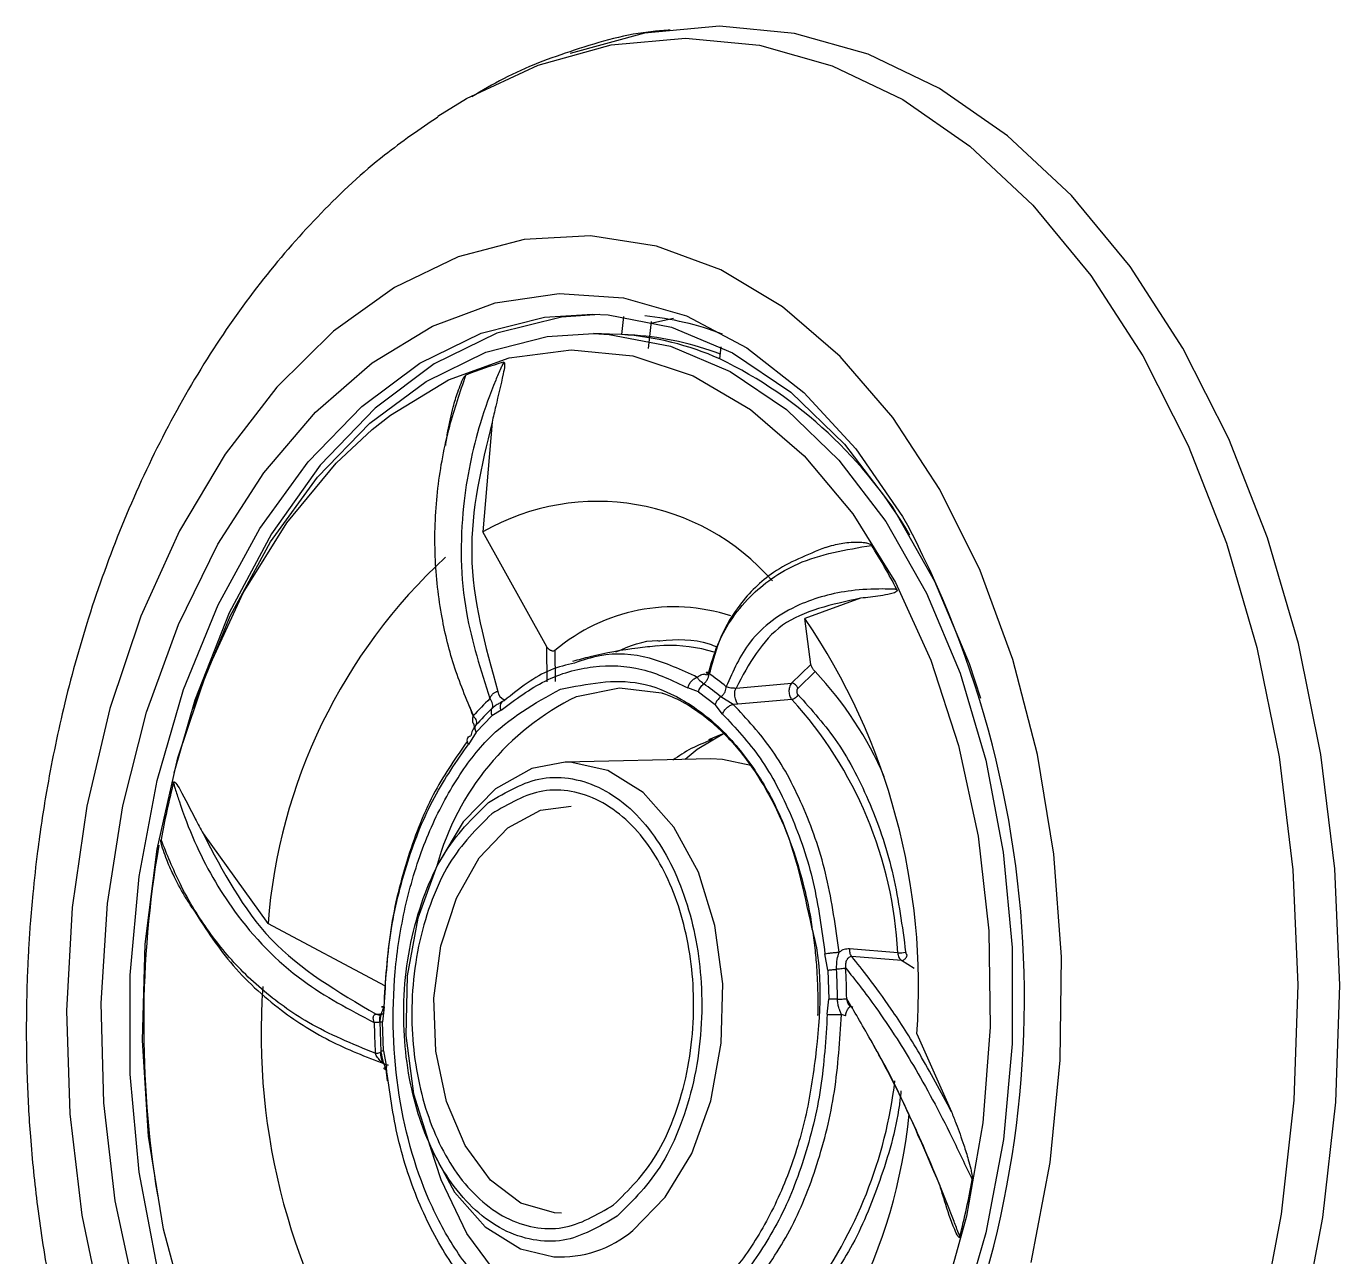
# Model space of a CAD drawing. Header units: inches. Extents: x 0 to 84, y -22 to 124.
# Drawn here: x 59.051 to 60.381, y 16.827 to 18.073 of the extents above; entities that cross this region are included whole.
import ezdxf

# ---------------------------------------------------------------- set-up
doc = ezdxf.new("R2010")
doc.units = ezdxf.units.IN
doc.header["$MEASUREMENT"] = 0
doc.layers.add('BDIM_CYAN', color=4, linetype='Continuous')

# ---------------------------------------------------------------- blocks, each defined once
blk = doc.blocks.new('2020 RELAY')
at = {"layer": 'BDIM_CYAN'}
for p, q in [((59.656, 17.2792), (59.6539, 17.261)), ((59.6841, 17.2741), (59.681, 17.2468)), ((59.7067, 17.2772), (59.6839, 17.2721)), ((59.6419, 17.2615), (59.626, 17.2619)), ((59.6539, 17.261), (59.6419, 17.2615)), ((59.6677, 17.2602), (59.6539, 17.261)), ((59.7536, 17.2363), (59.755, 17.2484)), ((59.5229, 17.1722), (59.5137, 17.0612)), ((59.5784, 16.9448), (59.5137, 17.0612)), ((59.8962, 16.9939), (59.8397, 16.9735)), ((59.8459, 16.9267), (59.8397, 16.9735)), ((59.5786, 16.9092), (59.5784, 16.9448)), ((59.5866, 16.941), (59.5869, 16.9095)), ((59.6968, 16.946), (59.6886, 16.9455)), ((59.8262, 16.908), (59.8459, 16.9267)), ((59.7701, 16.903), (59.8262, 16.908)), ((59.8502, 16.9196), (59.8328, 16.903)), ((59.7319, 16.8992), (59.7212, 16.9032)), ((59.7319, 16.8992), (59.7488, 16.8864)), ((59.5, 16.8842), (59.5041, 16.8745)), ((59.5325, 16.8883), (59.5314, 16.8882)), ((59.7564, 16.8767), (59.7488, 16.8864)), ((59.7672, 16.8864), (59.7546, 16.8941)), ((59.772, 16.8866), (59.7672, 16.8864)), ((59.8266, 16.8914), (59.772, 16.8866)), ((59.5068, 16.8584), (59.5227, 16.875)), ((59.532, 16.8806), (59.5227, 16.875)), ((59.5068, 16.8584), (59.499, 16.8459)), ((59.7446, 16.8312), (59.597, 16.8278)), ((59.2303, 16.7556), (59.296, 16.6645)), ((59.4151, 16.601), (59.296, 16.6645)), ((59.8631, 16.6172), (59.8601, 16.6337)), ((59.9339, 16.6348), (59.8848, 16.6388)), ((59.9375, 16.6271), (59.8873, 16.6311)), ((59.8631, 16.6172), (59.8641, 16.5878)), ((59.9503, 16.6191), (59.9375, 16.6271)), ((59.4137, 16.5802), (59.412, 16.565)), ((59.8624, 16.5726), (59.8641, 16.5878)), ((59.4056, 16.5727), (59.413, 16.5733)), ((59.4093, 16.565), (59.4103, 16.5346)), ((59.413, 16.5356), (59.412, 16.565)), ((59.881, 16.5709), (59.8767, 16.5723)), ((59.9532, 16.5528), (59.9882, 16.4739)), ((59.413, 16.5356), (59.4159, 16.5191)), ((59.4155, 16.517), (59.4168, 16.5052)), ((59.1839, 16.3899), (59.1842, 16.3899))]:
    blk.add_line(p, q, dxfattribs=at)
at = {"layer": 'BDIM_CYAN', "flags": 128}
for points in [[(60.3428, 16.2526), (60.3645, 16.3667), (60.3775, 16.4837), (60.3814, 16.6021), (60.3764, 16.72), (60.3624, 16.8358), (60.3396, 16.948), (60.3084, 17.055), (60.2693, 17.1552), (60.2226, 17.2472), (60.1692, 17.3298), (60.1098, 17.4018), (60.0451, 17.4622), (59.9761, 17.51), (59.9038, 17.5448), (59.8292, 17.5659), (59.7534, 17.5731), (59.6773, 17.5663), (59.6021, 17.5456), (59.6021, 17.5456)], [(59.5695, 17.5339), (59.6437, 17.5544), (59.7188, 17.5611), (59.7937, 17.554), (59.8674, 17.5332), (59.9388, 17.4989), (60.0068, 17.4516), (60.0707, 17.392), (60.1294, 17.3209), (60.1821, 17.2394), (60.2281, 17.1485), (60.2668, 17.0496), (60.2976, 16.944), (60.3201, 16.8333), (60.3339, 16.7189), (60.3389, 16.6025), (60.335, 16.4857), (60.3222, 16.3701), (60.3008, 16.2575)], [(59.4681, 17.4822), (59.4972, 17.5), (59.5695, 17.5339)], [(59.4887, 17.3397), (59.424, 17.3085), (59.3624, 17.2643), (59.3049, 17.2078), (59.2527, 17.14), (59.2065, 17.0623), (59.1673, 16.9758), (59.1358, 16.8823), (59.1125, 16.7833), (59.0978, 16.6807), (59.092, 16.5762), (59.0952, 16.4717), (59.1074, 16.3691), (59.1282, 16.2702)], [(60.0691, 16.3213), (60.0881, 16.4224), (60.0984, 16.5262), (60.0997, 16.6309), (60.092, 16.7347), (60.0755, 16.8356), (60.0504, 16.932), (60.0172, 17.022), (59.9765, 17.1041), (59.929, 17.1768), (59.8755, 17.2388), (59.8171, 17.289), (59.7547, 17.3264), (59.6895, 17.3506), (59.6227, 17.3609), (59.5553, 17.3572), (59.4887, 17.3397)], [(59.1617, 16.2882), (59.1413, 16.3837), (59.1297, 16.4828), (59.1271, 16.5839), (59.1335, 16.6848), (59.1489, 16.7836), (59.173, 16.8784), (59.2053, 16.9673), (59.2451, 17.0487), (59.2917, 17.1208), (59.3441, 17.1824), (59.4014, 17.2323), (59.4625, 17.2693), (59.5261, 17.293), (59.591, 17.3026), (59.6559, 17.2982), (59.7197, 17.2798), (59.781, 17.2476), (59.8386, 17.2024), (59.8915, 17.1451), (59.9385, 17.0767), (59.945, 17.0655)], [(59.6319, 17.2814), (59.5934, 17.2787), (59.5279, 17.2624), (59.4644, 17.2314), (59.4044, 17.1865), (59.349, 17.1286), (59.2994, 17.059), (59.2567, 16.9791), (59.2218, 16.8907), (59.2005, 16.8168)], [(59.5119, 17.2622), (59.5759, 17.2787), (59.6246, 17.2816)], [(59.6246, 17.2816), (59.6406, 17.2808), (59.7046, 17.2686), (59.7666, 17.2423), (59.8255, 17.2025), (59.8799, 17.15), (59.9288, 17.0858), (59.9711, 17.0112), (60.0061, 16.9278), (60.0177, 16.8928)], [(59.5924, 15.8725), (59.5763, 15.8733), (59.5123, 15.8855), (59.4503, 15.9118), (59.3915, 15.9516), (59.3371, 16.0042), (59.2882, 16.0684), (59.2458, 16.1429), (59.2108, 16.2263), (59.1839, 16.3169), (59.1657, 16.4127), (59.1565, 16.5119), (59.1564, 16.6124), (59.1656, 16.7122), (59.1838, 16.8092), (59.2106, 16.9015), (59.2456, 16.9873), (59.2879, 17.0646), (59.3367, 17.132), (59.3911, 17.1882), (59.4499, 17.2319), (59.5119, 17.2622)], [(59.2202, 16.8825), (59.2236, 16.8924), (59.2576, 16.9758), (59.2987, 17.0509), (59.3462, 17.1165), (59.3991, 17.1711), (59.4562, 17.2135), (59.5165, 17.2431), (59.5787, 17.259), (59.6258, 17.2619)], [(59.6258, 17.2619), (59.6416, 17.2611), (59.7038, 17.2493), (59.7641, 17.2237), (59.8213, 17.185), (59.8742, 17.1339), (59.9217, 17.0715), (59.9629, 16.9991), (59.9969, 16.918), (60.023, 16.83), (60.0407, 16.7368)], [(59.4016, 17.1648), (59.4201, 17.1793), (59.4789, 17.2151), (59.5403, 17.2373), (59.6029, 17.2454), (59.6654, 17.2393), (59.7265, 17.219), (59.7848, 17.1851), (59.8392, 17.1382), (59.8884, 17.0794), (59.9315, 17.0099), (59.9674, 16.9312), (59.9955, 16.8449), (60.0151, 16.7529), (60.0259, 16.6572), (60.0275, 16.5597), (60.02, 16.4627), (60.0035, 16.3681), (59.9783, 16.2779)], [(59.251, 16.1728), (59.2462, 16.183), (59.2141, 16.2658), (59.1902, 16.3551), (59.175, 16.4492), (59.1688, 16.5461), (59.1717, 16.6436), (59.1838, 16.7397), (59.2047, 16.8323), (59.2339, 16.9195), (59.271, 16.9994), (59.315, 17.0703), (59.365, 17.1307), (59.4016, 17.1648)], [(59.6083, 16.8943), (59.652, 16.9032), (59.6947, 16.8981)], [(59.7589, 16.8578), (59.7308, 16.8407), (59.7184, 16.8306)], [(59.7426, 16.8509), (59.7548, 16.8561), (59.7594, 16.8577)], [(59.597, 16.8278), (59.5632, 16.8215), (59.5264, 16.801), (59.4937, 16.7674), (59.4669, 16.7229), (59.4476, 16.6699), (59.4369, 16.6115), (59.4355, 16.5511), (59.4434, 16.4922), (59.4602, 16.4383), (59.4849, 16.3925), (59.516, 16.3574), (59.5518, 16.3351), (59.5855, 16.3271)], [(59.6656, 16.3538), (59.6984, 16.3873), (59.7252, 16.4318), (59.7445, 16.4849), (59.7551, 16.5433), (59.7566, 16.6036), (59.7487, 16.6625), (59.7319, 16.7164), (59.7072, 16.7622), (59.6761, 16.7973), (59.6403, 16.8196), (59.6019, 16.8278), (59.597, 16.8278)], [(59.7849, 16.8244), (59.7563, 16.8308), (59.7446, 16.8312)], [(59.539, 16.7614), (59.5719, 16.7792), (59.6029, 16.7835)], [(59.5934, 16.3712), (59.5861, 16.3715), (59.5522, 16.3815), (59.5213, 16.4048), (59.4956, 16.4399), (59.4767, 16.4844), (59.4659, 16.5352), (59.464, 16.5889), (59.4712, 16.6418), (59.4868, 16.6903), (59.51, 16.7311), (59.539, 16.7614)], [(60.0407, 16.7368), (60.0497, 16.6404), (60.0497, 16.5427), (60.0408, 16.4457), (60.0231, 16.3514), (59.9971, 16.2616), (59.9631, 16.1783), (59.922, 16.1031), (59.8745, 16.0376), (59.8216, 15.983), (59.7645, 15.9405), (59.7042, 15.911), (59.642, 15.895), (59.5949, 15.8922)], [(59.6805, 16.2526), (59.6542, 16.2489), (59.6104, 16.2543), (59.5685, 16.2738), (59.5303, 16.3064), (59.4974, 16.3508), (59.4714, 16.4051), (59.4608, 16.4369)]]:
    blk.add_lwpolyline(points, dxfattribs=at)
at = {"layer": 'BDIM_CYAN'}
for centre, radius, start, end in [((59.649, 16.9775), 0.3036, 69.2677, 84.5943), ((59.6336, 16.965), 0.2967, 66.1419, 86.0656), ((59.6477, 16.9664), 0.2945, 68.8133, 86.1073), ((59.6139, 16.937), 0.3063, 104.9983, 112.5335), ((59.5573, 16.8316), 0.4498, 30.1729, 64.1338), ((59.6299, 16.8573), 0.2347, 41.042, 119.6624), ((59.0339, 16.589), 1.0282, 331.8172, 27.6086), ((59.3665, 16.7079), 0.6386, 27.5171, 32.1335), ((59.8573, 16.6216), 0.5629, 132.6841, 175.6258), ((59.7069, 16.7996), 0.1856, 71.8351, 130.3696), ((59.2931, 16.6003), 0.6618, 355.8831, 34.3238), ((59.7024, 16.7903), 0.1558, 73.0779, 92.0789), ((59.6212, 16.7397), 0.2154, 49.8665, 55.8511), ((59.8252, 16.8999), 0.00815, 22.1316, 83.0462), ((59.5832, 16.6678), 0.367, 23.3347, 43.3253), ((59.7269, 16.6527), 0.2691, 116.1542, 164.6742), ((59.5402, 16.9015), 0.0116, 189.6538, 243.7252), ((59.6202, 16.7346), 0.2086, 49.8665, 55.8511), ((59.71, 16.6943), 0.2739, 133.6984, 138.7966), ((59.7061, 16.6906), 0.2653, 133.6985, 138.7966), ((59.5237, 16.614), 0.4107, 2.9144, 42.4903), ((60.1313, 16.5745), 0.9597, 165.9635, 169.4815), ((60.2535, 16.5625), 1.0834, 170.3552, 189.1693), ((59.9339, 16.6712), 0.0364, 269.9365, 282.438), ((59.3162, 16.5839), 0.5566, 0.4214, 3.5317), ((59.3073, 16.5841), 0.5748, 0.4216, 3.5316), ((59.9508, 16.5532), 0.6618, 175.8831, 214.3238), ((59.9783, 16.5685), 0.5747, 180.4215, 183.5317), ((59.4767, 16.5595), 0.4575, 323.5622, 353.1909), ((59.3911, 16.5285), 0.5573, 312.5867, 354.1143), ((59.0657, 16.5801), 0.9597, 345.9635, 349.4818), ((59.5921, 16.4412), 0.1143, 266.6793, 310.0711)]:
    blk.add_arc(centre, radius, start, end, dxfattribs=at)
for points, knots in [([(59.7033, 17.5692), (59.6976, 17.5688), (59.6647, 17.5668), (59.6078, 17.5504), (59.5462, 17.5279), (59.513, 17.508), (59.5024, 17.5016)], [0, 0, 0, 0, 0.0811107, 0.4701054, 0.8301533, 1, 1, 1, 1]), ([(59.4681, 17.4812), (59.4499, 17.4688), (59.4086, 17.4408), (59.3495, 17.3856), (59.2901, 17.3182), (59.2362, 17.242), (59.1881, 17.1581), (59.147, 17.0684), (59.1137, 16.9762), (59.0887, 16.8859), (59.0725, 16.8066), (59.0631, 16.7437), (59.0581, 16.6989), (59.0553, 16.667), (59.0538, 16.6444), (59.053, 16.6284), (59.0524, 16.6171), (59.0521, 16.6091), (59.0519, 16.6035), (59.0518, 16.5973), (59.0517, 16.5929), (59.0516, 16.5898)], [0, 0, 0, 0, 0.074244, 0.167929, 0.259973, 0.35451, 0.450839, 0.546212, 0.64031, 0.729298, 0.808383, 0.864437, 0.904119, 0.932193, 0.95205, 0.966094, 0.976024, 0.983046, 0.988012, 0.991523, 1, 1, 1, 1]), ([(59.5346, 17.2329), (59.5343, 17.2321), (59.5334, 17.2301), (59.5306, 17.2241), (59.5223, 17.2048), (59.506, 17.1595), (59.49, 17.0814), (59.4911, 16.9847), (59.5115, 16.9211), (59.5208, 16.8923)], [0, 0, 0, 0, 0.007324, 0.019564, 0.058649, 0.192116, 0.441769, 0.746986, 1, 1, 1, 1]), ([(59.5346, 17.2329), (59.5347, 17.2329), (59.5349, 17.2329), (59.5351, 17.2328), (59.5353, 17.2326), (59.5355, 17.2322), (59.5357, 17.2312), (59.5355, 17.2273), (59.5325, 17.2126), (59.5278, 17.1937), (59.5242, 17.1776), (59.5229, 17.1722)], [0, 0, 0, 0, 0.005486, 0.011027, 0.016042, 0.021524, 0.030897, 0.060168, 0.194769, 0.728714, 1, 1, 1, 1]), ([(59.5039, 16.8747), (59.4969, 16.8919), (59.4831, 16.9253), (59.4699, 16.9811), (59.4636, 17.0414), (59.4667, 17.1056), (59.4779, 17.1658), (59.4906, 17.2028), (59.4965, 17.2199)], [0, 0, 0, 0, 0.154219, 0.301464, 0.47799, 0.661716, 0.843633, 1, 1, 1, 1]), ([(59.476, 17.1485), (59.4767, 17.1534), (59.4786, 17.1667), (59.4827, 17.1848), (59.4874, 17.2009), (59.4916, 17.2113), (59.494, 17.218), (59.4963, 17.2197), (59.4965, 17.2199)], [0, 0, 0, 0, 0.191782, 0.518998, 0.728969, 0.85611, 0.98384, 1, 1, 1, 1]), ([(59.5229, 17.1722), (59.5122, 17.1277), (59.4906, 17.038), (59.5159, 16.946), (59.5287, 16.8995)], [0, 0, 0, 0, 0.494868, 1, 1, 1, 1]), ([(59.7421, 16.9179), (59.7449, 16.9277), (59.7502, 16.9464), (59.7645, 16.9725), (59.7828, 16.9953), (59.806, 17.0146), (59.8443, 17.0369), (59.8813, 17.0431), (59.9073, 17.0475)], [0, 0, 0, 0, 0.135552, 0.260798, 0.405842, 0.535564, 0.673856, 1, 1, 1, 1]), ([(59.8605, 17.0453), (59.8421, 17.0379), (59.8083, 17.0245), (59.7745, 16.9907), (59.7532, 16.9556), (59.7466, 16.931), (59.7434, 16.9189)], [0, 0, 0, 0, 0.317509, 0.583481, 0.794833, 1, 1, 1, 1]), ([(59.8605, 17.0453), (59.8633, 17.0462), (59.8709, 17.0486), (59.8822, 17.0506), (59.8929, 17.051), (59.8996, 17.0505), (59.9035, 17.0497), (59.9057, 17.0488), (59.9068, 17.0482), (59.9072, 17.0477), (59.9073, 17.0475)], [0, 0, 0, 0, 0.191797, 0.519572, 0.729704, 0.856737, 0.930022, 0.970712, 0.992634, 1, 1, 1, 1]), ([(59.9329, 17.0029), (59.9323, 17.0029), (59.9307, 17.003), (59.9259, 17.0032), (59.9108, 17.0035), (59.8775, 17.0017), (59.8286, 16.9886), (59.7825, 16.9553), (59.7671, 16.9202), (59.7601, 16.9044)], [0, 0, 0, 0, 0.007325, 0.019566, 0.058651, 0.192116, 0.441769, 0.746986, 1, 1, 1, 1]), ([(59.9329, 17.0029), (59.9329, 17.0028), (59.933, 17.0026), (59.9331, 17.0022), (59.9331, 17.0019), (59.933, 17.0015), (59.9325, 17.0008), (59.9304, 16.9993), (59.9213, 16.9969), (59.9093, 16.9955), (59.8995, 16.9943), (59.8962, 16.9939)], [0, 0, 0, 0, 0.005501, 0.011055, 0.016084, 0.02158, 0.030977, 0.060324, 0.195274, 0.730604, 1, 1, 1, 1]), ([(59.8962, 16.9939), (59.8672, 16.9877), (59.8086, 16.975), (59.783, 16.9272), (59.7701, 16.903)], [0, 0, 0, 0, 0.495173, 1, 1, 1, 1]), ([(59.6484, 16.9395), (59.6624, 16.9456), (59.6771, 16.952), (59.6921, 16.9509), (59.6929, 16.9509)], [0, 0, 0, 0, 0.942773, 1, 1, 1, 1]), ([(59.6929, 16.9509), (59.7098, 16.9522), (59.7295, 16.9537), (59.7481, 16.9456), (59.7508, 16.9445)], [0, 0, 0, 0, 0.857991, 1, 1, 1, 1]), ([(59.5866, 16.941), (59.5863, 16.9408), (59.5858, 16.9405), (59.5846, 16.9403), (59.5833, 16.9406), (59.5819, 16.9412), (59.58, 16.9426), (59.579, 16.9439), (59.5784, 16.9448)], [0, 0, 0, 0, 0.127615, 0.255978, 0.374291, 0.494236, 0.689367, 1, 1, 1, 1]), ([(59.6903, 16.9456), (59.6837, 16.945), (59.6612, 16.9427), (59.6321, 16.9376), (59.6104, 16.9315), (59.6045, 16.9298)], [0, 0, 0, 0, 0.232225, 0.793032, 1, 1, 1, 1]), ([(59.7308, 16.9138), (59.7148, 16.9213), (59.6828, 16.9362), (59.6399, 16.9396), (59.615, 16.9312), (59.6066, 16.9283)], [0, 0, 0, 0, 0.39832, 0.79664, 1, 1, 1, 1]), ([(59.532, 16.8806), (59.5467, 16.8915), (59.5764, 16.9136), (59.6253, 16.9269), (59.6748, 16.9254), (59.7058, 16.9106), (59.7212, 16.9032)], [0, 0, 0, 0, 0.2470115, 0.5, 0.7529885, 1, 1, 1, 1]), ([(59.6066, 16.9283), (59.5984, 16.9264), (59.5734, 16.9205), (59.5507, 16.9025), (59.5355, 16.8904)], [0, 0, 0, 0, 0.328613, 1, 1, 1, 1]), ([(59.8502, 16.9196), (59.8499, 16.9199), (59.8494, 16.9204), (59.8486, 16.9215), (59.8478, 16.9226), (59.8471, 16.9238), (59.8463, 16.9254), (59.8461, 16.9262), (59.8459, 16.9267)], [0, 0, 0, 0, 0.127623, 0.255995, 0.374285, 0.494117, 0.688937, 1, 1, 1, 1]), ([(59.5922, 16.9018), (59.6192, 16.9072), (59.6609, 16.9157), (59.7155, 16.8933), (59.7551, 16.8638), (59.7896, 16.8217), (59.8256, 16.7575), (59.8384, 16.6983), (59.8465, 16.6607)], [0, 0, 0, 0, 0.242609, 0.37321, 0.506583, 0.639955, 0.770556, 1, 1, 1, 1]), ([(59.7386, 16.9171), (59.737, 16.9168), (59.7336, 16.9161), (59.7318, 16.9146), (59.7308, 16.9138)], [0, 0, 0, 0, 0.459354, 1, 1, 1, 1]), ([(59.7372, 16.9072), (59.7356, 16.9085), (59.7327, 16.9108), (59.7314, 16.9129), (59.7308, 16.9138)], [0, 0, 0, 0, 0.571403, 1, 1, 1, 1]), ([(59.7386, 16.9171), (59.739, 16.9169), (59.74, 16.9164), (59.7413, 16.9165), (59.7425, 16.9173), (59.7431, 16.9183), (59.7434, 16.9189)], [0, 0, 0, 0, 0.245337, 0.5, 0.754663, 1, 1, 1, 1]), ([(59.7434, 16.9189), (59.7429, 16.9189), (59.7419, 16.9189), (59.7404, 16.9188), (59.7396, 16.9187), (59.74, 16.9183), (59.7414, 16.9181), (59.7421, 16.9179)], [0, 0, 0, 0, 0.111469, 0.230184, 0.482261, 0.743373, 1, 1, 1, 1]), ([(59.8262, 16.908), (59.8257, 16.9073), (59.8248, 16.9061), (59.824, 16.9037), (59.8237, 16.9015), (59.8236, 16.8993), (59.8238, 16.897), (59.8245, 16.8948), (59.8254, 16.8928), (59.8262, 16.8919), (59.8266, 16.8914)], [0, 0, 0, 0, 0.156145, 0.293104, 0.410773, 0.509038, 0.632745, 0.755839, 0.878269, 1, 1, 1, 1]), ([(59.6838, 16.251), (59.6568, 16.2456), (59.6152, 16.2371), (59.5605, 16.2595), (59.5209, 16.289), (59.4863, 16.331), (59.4502, 16.3974), (59.4227, 16.4965), (59.4209, 16.6051), (59.4357, 16.6903), (59.4556, 16.7526), (59.4834, 16.8071), (59.5266, 16.8658), (59.5663, 16.8876), (59.5922, 16.9018)], [0, 0, 0, 0, 0.119728, 0.18418, 0.25, 0.31582, 0.380272, 0.5, 0.619728, 0.68418, 0.75, 0.81582, 0.880272, 1, 1, 1, 1]), ([(59.5208, 16.8923), (59.5212, 16.8932), (59.5219, 16.8949), (59.5236, 16.897), (59.5251, 16.8982), (59.5263, 16.899), (59.5276, 16.8994), (59.5283, 16.8995), (59.5287, 16.8995)], [0, 0, 0, 0, 0.27767, 0.532627, 0.651875, 0.767289, 0.882123, 1, 1, 1, 1]), ([(59.6949, 16.8981), (59.695, 16.898), (59.6958, 16.8978), (59.7088, 16.8932), (59.7317, 16.8802), (59.76, 16.8567), (59.7892, 16.8208), (59.813, 16.7784), (59.8297, 16.7356), (59.8398, 16.6986), (59.845, 16.6746), (59.8467, 16.6622), (59.8469, 16.6606)], [0, 0, 0, 0, 0.0237627, 0.1026676, 0.2083463, 0.3533722, 0.5034639, 0.6696393, 0.800117, 0.8999172, 0.9875106, 1, 1, 1, 1]), ([(59.7546, 16.8941), (59.7555, 16.8948), (59.7572, 16.8963), (59.759, 16.8991), (59.76, 16.9019), (59.76, 16.9036), (59.7601, 16.9044)], [0, 0, 0, 0, 0.266689, 0.531115, 0.778754, 1, 1, 1, 1]), ([(59.7601, 16.9044), (59.7607, 16.9042), (59.7619, 16.9038), (59.7642, 16.9034), (59.7661, 16.9032), (59.7675, 16.9031), (59.7689, 16.903), (59.7697, 16.903), (59.7701, 16.903)], [0, 0, 0, 0, 0.277554, 0.532524, 0.651828, 0.767234, 0.882133, 1, 1, 1, 1]), ([(59.772, 16.8866), (59.7716, 16.8871), (59.7709, 16.888), (59.77, 16.8899), (59.7693, 16.8922), (59.7688, 16.8948), (59.7687, 16.8974), (59.7689, 16.8997), (59.7694, 16.9016), (59.7699, 16.9026), (59.7701, 16.903)], [0, 0, 0, 0, 0.11221, 0.235183, 0.36644, 0.502102, 0.63743, 0.767756, 0.889371, 1, 1, 1, 1]), ([(59.8328, 16.903), (59.8326, 16.9028), (59.8323, 16.9024), (59.8319, 16.9015), (59.8316, 16.9006), (59.8316, 16.8995), (59.8316, 16.8985), (59.8319, 16.8976), (59.8323, 16.8968), (59.8326, 16.8965), (59.8327, 16.8963)], [0, 0, 0, 0, 0.121775, 0.245594, 0.376257, 0.509474, 0.637578, 0.768745, 0.883898, 1, 1, 1, 1]), ([(59.8327, 16.8963), (59.8466, 16.881), (59.8747, 16.8499), (59.9072, 16.7865), (59.9313, 16.7145), (59.9383, 16.6618), (59.9418, 16.6357)], [0, 0, 0, 0, 0.247096, 0.5, 0.752904, 1, 1, 1, 1]), ([(59.5355, 16.8904), (59.5336, 16.8894), (59.5305, 16.8877), (59.5259, 16.8851), (59.5239, 16.8833), (59.5229, 16.8824)], [0, 0, 0, 0, 0.40286, 0.687897, 1, 1, 1, 1]), ([(59.8744, 16.6354), (59.8709, 16.661), (59.864, 16.7121), (59.8403, 16.7814), (59.8085, 16.8422), (59.781, 16.8717), (59.7672, 16.8864)], [0, 0, 0, 0, 0.25, 0.5, 0.75, 1, 1, 1, 1]), ([(59.5041, 16.8672), (59.504, 16.8673), (59.5034, 16.8682), (59.5031, 16.8708), (59.5037, 16.8734), (59.5039, 16.8747)], [0, 0, 0, 0, 0.027901, 0.517854, 1, 1, 1, 1]), ([(59.7564, 16.8767), (59.7695, 16.8626), (59.7962, 16.8341), (59.8271, 16.775), (59.8502, 16.7077), (59.8568, 16.6582), (59.8601, 16.6337)], [0, 0, 0, 0, 0.247011, 0.5, 0.752989, 1, 1, 1, 1]), ([(59.5066, 16.8654), (59.5053, 16.8635), (59.5027, 16.8598), (59.5018, 16.8564), (59.5014, 16.8546)], [0, 0, 0, 0, 0.490746, 1, 1, 1, 1]), ([(59.5041, 16.867), (59.5045, 16.8659), (59.505, 16.8642), (59.5046, 16.8625), (59.5044, 16.8624), (59.5043, 16.8624)], [0, 0, 0, 0, 0.478086, 0.736659, 1, 1, 1, 1]), ([(59.498, 16.8493), (59.4866, 16.8331), (59.4627, 16.7989), (59.4366, 16.733), (59.418, 16.6587), (59.4148, 16.6064), (59.4132, 16.5802)], [0, 0, 0, 0, 0.2318259, 0.487884, 0.7439421, 1, 1, 1, 1]), ([(59.4137, 16.5802), (59.4152, 16.6053), (59.4182, 16.6559), (59.4362, 16.7282), (59.4626, 16.7941), (59.487, 16.8288), (59.499, 16.8459)], [0, 0, 0, 0, 0.247011, 0.5, 0.752989, 1, 1, 1, 1]), ([(59.7462, 16.8509), (59.7389, 16.848), (59.7247, 16.8426), (59.7122, 16.8341), (59.7061, 16.83)], [0, 0, 0, 0, 0.514756, 1, 1, 1, 1]), ([(59.2002, 16.8073), (59.2002, 16.8074), (59.2003, 16.8076), (59.2005, 16.8079), (59.2007, 16.808), (59.201, 16.808), (59.2017, 16.8077), (59.2039, 16.8053), (59.211, 16.793), (59.2197, 16.7755), (59.2276, 16.7606), (59.2303, 16.7556)], [0, 0, 0, 0, 0.005501, 0.011055, 0.016084, 0.02158, 0.030977, 0.060324, 0.195274, 0.730604, 1, 1, 1, 1]), ([(59.2002, 16.8073), (59.2004, 16.8065), (59.201, 16.8044), (59.2028, 16.7982), (59.209, 16.7786), (59.2256, 16.7352), (59.2628, 16.6701), (59.3237, 16.6064), (59.3786, 16.5774), (59.4035, 16.5643)], [0, 0, 0, 0, 0.007325, 0.019566, 0.05865, 0.192116, 0.441769, 0.746986, 1, 1, 1, 1]), ([(59.5192, 16.7872), (59.5372, 16.7977), (59.5649, 16.8139), (59.6047, 16.8124), (59.6349, 16.8023), (59.663, 16.7824), (59.6947, 16.7464), (59.7238, 16.686), (59.7363, 16.6126), (59.7351, 16.551), (59.7278, 16.5037), (59.7145, 16.4597), (59.6909, 16.409), (59.6659, 16.3842), (59.6496, 16.3681)], [0, 0, 0, 0, 0.119728, 0.18418, 0.25, 0.31582, 0.380272, 0.5, 0.619728, 0.68418, 0.75, 0.81582, 0.880272, 1, 1, 1, 1]), ([(59.6461, 16.3795), (59.6614, 16.3947), (59.6851, 16.4182), (59.7074, 16.4662), (59.72, 16.5077), (59.7268, 16.5525), (59.728, 16.6107), (59.7162, 16.6801), (59.6887, 16.7372), (59.6587, 16.7712), (59.6321, 16.79), (59.6036, 16.7996), (59.5659, 16.801), (59.5397, 16.7857), (59.5227, 16.7757)], [0, 0, 0, 0, 0.119728, 0.18418, 0.25, 0.31582, 0.380272, 0.5, 0.619728, 0.68418, 0.75, 0.81582, 0.880272, 1, 1, 1, 1]), ([(59.6496, 16.3681), (59.6316, 16.3576), (59.6039, 16.3414), (59.5641, 16.3429), (59.5339, 16.353), (59.5058, 16.3728), (59.4741, 16.4088), (59.445, 16.4693), (59.4325, 16.5427), (59.4337, 16.6042), (59.441, 16.6515), (59.4543, 16.6955), (59.4779, 16.7463), (59.5029, 16.7711), (59.5192, 16.7872)], [0, 0, 0, 0, 0.119728, 0.18418, 0.25, 0.31582, 0.380272, 0.5, 0.619728, 0.68418, 0.75, 0.81582, 0.880272, 1, 1, 1, 1]), ([(59.5227, 16.7757), (59.5074, 16.7605), (59.4837, 16.7371), (59.4614, 16.6891), (59.4488, 16.6475), (59.442, 16.6028), (59.4408, 16.5446), (59.4526, 16.4752), (59.4801, 16.418), (59.5101, 16.384), (59.5367, 16.3653), (59.5652, 16.3557), (59.6029, 16.3543), (59.6291, 16.3696), (59.6461, 16.3795)], [0, 0, 0, 0, 0.119728, 0.18418, 0.25, 0.31582, 0.380272, 0.5, 0.619728, 0.68418, 0.75, 0.81582, 0.880272, 1, 1, 1, 1]), ([(59.2193, 16.6805), (59.2167, 16.6845), (59.2096, 16.6953), (59.201, 16.7116), (59.194, 16.7271), (59.1901, 16.7384), (59.1875, 16.7453), (59.1876, 16.7493), (59.1877, 16.7497)], [0, 0, 0, 0, 0.191797, 0.519052, 0.729035, 0.856173, 0.983899, 1, 1, 1, 1]), ([(59.4046, 16.5331), (59.3814, 16.5426), (59.3487, 16.556), (59.312, 16.5801), (59.2891, 16.5979), (59.262, 16.6233), (59.2333, 16.6583), (59.2065, 16.7028), (59.1937, 16.7346), (59.1877, 16.7497)], [0, 0, 0, 0, 0.229238, 0.322198, 0.414546, 0.50635, 0.67863, 0.847274, 1, 1, 1, 1]), ([(59.2303, 16.7556), (59.2503, 16.7173), (59.2908, 16.6401), (59.3671, 16.5953), (59.4056, 16.5727)], [0, 0, 0, 0, 0.495173, 1, 1, 1, 1]), ([(59.2193, 16.6805), (59.2314, 16.6615), (59.2565, 16.6224), (59.3055, 16.5774), (59.3598, 16.5431), (59.3986, 16.5283), (59.4177, 16.521)], [0, 0, 0, 0, 0.262316, 0.539411, 0.773759, 1, 1, 1, 1]), ([(59.8465, 16.6607), (59.8471, 16.6586), (59.8585, 16.6186), (59.854, 16.547), (59.8406, 16.4626), (59.8203, 16.4002), (59.7927, 16.3458), (59.7494, 16.287), (59.7097, 16.2652), (59.6838, 16.251)], [0, 0, 0, 0, 0.012827, 0.249213, 0.376463, 0.506414, 0.636364, 0.763615, 1, 1, 1, 1]), ([(59.8469, 16.6606), (59.8479, 16.6537), (59.8499, 16.6404), (59.8515, 16.6222), (59.8523, 16.6077), (59.8527, 16.5972), (59.8529, 16.5856), (59.8528, 16.5773), (59.8527, 16.5715)], [0, 0, 0, 0, 0.239015, 0.456037, 0.613281, 0.725816, 0.805867, 1, 1, 1, 1]), ([(59.8717, 16.6182), (59.8719, 16.6216), (59.8721, 16.6276), (59.8737, 16.6331), (59.8744, 16.6354)], [0, 0, 0, 0, 0.571399, 1, 1, 1, 1]), ([(59.8848, 16.6388), (59.883, 16.6387), (59.8793, 16.6387), (59.8761, 16.6366), (59.8744, 16.6354)], [0, 0, 0, 0, 0.459375, 1, 1, 1, 1]), ([(59.8873, 16.6311), (59.8867, 16.6311), (59.8856, 16.631), (59.8837, 16.6299), (59.8819, 16.6276), (59.8807, 16.6239), (59.8809, 16.621), (59.881, 16.6195)], [0, 0, 0, 0, 0.111467, 0.230181, 0.482258, 0.743371, 1, 1, 1, 1]), ([(59.8848, 16.6388), (59.8848, 16.6379), (59.8849, 16.6362), (59.8854, 16.6339), (59.8862, 16.6321), (59.8869, 16.6315), (59.8873, 16.6311)], [0, 0, 0, 0, 0.245337, 0.5, 0.754663, 1, 1, 1, 1]), ([(59.9882, 16.4739), (59.9774, 16.4941), (59.9564, 16.5335), (59.9279, 16.5777), (59.9041, 16.6103), (59.8928, 16.6243), (59.8873, 16.6311)], [0, 0, 0, 0, 0.280747, 0.545552, 0.776817, 1, 1, 1, 1]), ([(59.9339, 16.6348), (59.934, 16.634), (59.9342, 16.6323), (59.935, 16.63), (59.9361, 16.6282), (59.9371, 16.6275), (59.9375, 16.6271)], [0, 0, 0, 0, 0.245118, 0.499544, 0.75421, 1, 1, 1, 1]), ([(59.9375, 16.6271), (59.9382, 16.6272), (59.9391, 16.6273), (59.9403, 16.628), (59.9412, 16.6288), (59.942, 16.6296), (59.9428, 16.6309), (59.9432, 16.6319), (59.9434, 16.6326)], [0, 0, 0, 0, 0.250263, 0.382232, 0.514843, 0.645287, 0.771015, 1, 1, 1, 1]), ([(59.9418, 16.6357), (59.9418, 16.6354), (59.9419, 16.6347), (59.9423, 16.6338), (59.9428, 16.633), (59.9432, 16.6327), (59.9434, 16.6326)], [0, 0, 0, 0, 0.2447753, 0.4924292, 0.7447136, 1, 1, 1, 1]), ([(59.881, 16.6195), (59.8858, 16.6135), (59.8948, 16.6024), (59.9126, 16.5784), (59.9309, 16.5515), (59.9504, 16.5198), (59.9691, 16.4866), (59.9891, 16.4479), (60.0024, 16.4195), (60.0093, 16.4049)], [0, 0, 0, 0, 0.154271, 0.288952, 0.454424, 0.575072, 0.714225, 0.852753, 1, 1, 1, 1]), ([(59.0516, 16.5898), (59.0515, 16.5863), (59.0513, 16.5744), (59.0511, 16.5473), (59.0519, 16.5037), (59.0551, 16.445), (59.0622, 16.3752), (59.0743, 16.2981), (59.0922, 16.2166), (59.1165, 16.1333), (59.1476, 16.0496), (59.1858, 15.9675), (59.2317, 15.8881), (59.2851, 15.8136), (59.345, 15.7472), (59.3942, 15.7032), (59.4232, 15.6823), (59.4301, 15.6773)], [0, 0, 0, 0, 0.0094021, 0.0326056, 0.0736002, 0.1281376, 0.1931384, 0.2655704, 0.3433789, 0.4251066, 0.5102659, 0.5990177, 0.6893933, 0.7836209, 0.8800377, 0.9711656, 1, 1, 1, 1]), ([(59.8728, 16.588), (59.8739, 16.588), (59.8762, 16.588), (59.8791, 16.5881), (59.8811, 16.5882), (59.8818, 16.5883), (59.8821, 16.5883)], [0, 0, 0, 0, 0.266689, 0.531115, 0.778754, 1, 1, 1, 1]), ([(59.9967, 16.3473), (59.9965, 16.3481), (59.9957, 16.3502), (59.9933, 16.3565), (59.9859, 16.376), (59.9686, 16.4195), (59.94, 16.4844), (59.9066, 16.5475), (59.8897, 16.5756), (59.8821, 16.5883)], [0, 0, 0, 0, 0.007325, 0.019566, 0.05865, 0.192116, 0.441769, 0.746986, 1, 1, 1, 1]), ([(59.8821, 16.5883), (59.8822, 16.5873), (59.8826, 16.5852), (59.8837, 16.5828), (59.885, 16.5812), (59.8861, 16.5804), (59.8872, 16.5798), (59.888, 16.5797), (59.8884, 16.5797)], [0, 0, 0, 0, 0.2775578, 0.5325236, 0.6518255, 0.7672317, 0.8821311, 1, 1, 1, 1]), ([(59.4132, 16.5802), (59.4129, 16.5791), (59.4124, 16.5775), (59.4114, 16.5753), (59.4104, 16.5727), (59.4095, 16.569), (59.4094, 16.5661), (59.4093, 16.5647)], [0, 0, 0, 0, 0.224307, 0.303573, 0.473827, 0.745729, 1, 1, 1, 1]), ([(59.8728, 16.588), (59.8719, 16.588), (59.8702, 16.588), (59.8678, 16.5879), (59.8657, 16.5878), (59.8646, 16.5878), (59.8641, 16.5878)], [0, 0, 0, 0, 0.257259, 0.51339, 0.762603, 1, 1, 1, 1]), ([(59.8767, 16.5723), (59.8763, 16.5734), (59.8758, 16.575), (59.8749, 16.5773), (59.874, 16.5799), (59.873, 16.5836), (59.8729, 16.5866), (59.8728, 16.588)], [0, 0, 0, 0, 0.224307, 0.303573, 0.473827, 0.745729, 1, 1, 1, 1]), ([(59.881, 16.5709), (59.8811, 16.5716), (59.8813, 16.5731), (59.882, 16.5753), (59.8829, 16.5774), (59.884, 16.5791), (59.8852, 16.5802), (59.8864, 16.5806), (59.8875, 16.5804), (59.8881, 16.5799), (59.8884, 16.5797)], [0, 0, 0, 0, 0.112211, 0.235183, 0.366441, 0.502102, 0.637431, 0.767756, 0.88937, 1, 1, 1, 1]), ([(59.8857, 16.5803), (59.8856, 16.5806), (59.8854, 16.581), (59.8846, 16.5818), (59.8841, 16.5824), (59.8838, 16.5828)], [0, 0, 0, 0, 0.538774, 0.773403, 1, 1, 1, 1]), ([(59.4035, 16.5643), (59.4032, 16.5653), (59.4026, 16.5674), (59.4026, 16.5698), (59.4031, 16.5713), (59.4037, 16.5721), (59.4045, 16.5726), (59.4052, 16.5727), (59.4056, 16.5727)], [0, 0, 0, 0, 0.277558, 0.532524, 0.651825, 0.767232, 0.882131, 1, 1, 1, 1]), ([(59.4093, 16.5647), (59.4094, 16.5646), (59.4095, 16.5646), (59.4082, 16.5644), (59.4061, 16.5643), (59.4044, 16.5643), (59.4035, 16.5643)], [0, 0, 0, 0, 0.266689, 0.531115, 0.778754, 1, 1, 1, 1]), ([(59.413, 16.5733), (59.4129, 16.5733), (59.4124, 16.5728), (59.4111, 16.5722), (59.4092, 16.5717), (59.4073, 16.5719), (59.4061, 16.5725), (59.4056, 16.5727)], [0, 0, 0, 0, 0.003449, 0.274311, 0.53516, 0.778573, 1, 1, 1, 1]), ([(59.4094, 16.5645), (59.4094, 16.5658), (59.4093, 16.5681), (59.4095, 16.5704), (59.4099, 16.5718), (59.4107, 16.5721), (59.4111, 16.5722)], [0, 0, 0, 0, 0.320589, 0.589954, 0.808478, 1, 1, 1, 1]), ([(59.4093, 16.5648), (59.4094, 16.5648), (59.4096, 16.5649), (59.4105, 16.565), (59.4115, 16.565), (59.412, 16.565)], [0, 0, 0, 0, 0.288757, 0.653014, 1, 1, 1, 1]), ([(59.8624, 16.5726), (59.8609, 16.5475), (59.8578, 16.4969), (59.8398, 16.4246), (59.8134, 16.3587), (59.789, 16.324), (59.777, 16.3069)], [0, 0, 0, 0, 0.247011, 0.5, 0.752989, 1, 1, 1, 1]), ([(59.7885, 16.2979), (59.8011, 16.3158), (59.8262, 16.3516), (59.8534, 16.4195), (59.8719, 16.4938), (59.8751, 16.5461), (59.8767, 16.5723)], [0, 0, 0, 0, 0.25, 0.5, 0.75, 1, 1, 1, 1]), ([(59.9767, 16.3988), (59.96, 16.4377), (59.9334, 16.4997), (59.9129, 16.5353), (59.9053, 16.5486)], [0, 0, 0, 0, 0.626902, 1, 1, 1, 1]), ([(59.4177, 16.521), (59.4171, 16.5211), (59.4159, 16.5212), (59.4133, 16.5224), (59.4102, 16.5248), (59.4069, 16.5286), (59.4053, 16.5316), (59.4046, 16.5331)], [0, 0, 0, 0, 0.111469, 0.230184, 0.482262, 0.743373, 1, 1, 1, 1]), ([(59.4131, 16.5227), (59.4127, 16.5233), (59.4119, 16.5245), (59.411, 16.5273), (59.4103, 16.5305), (59.4102, 16.533), (59.4102, 16.5342)], [0, 0, 0, 0, 0.233809, 0.481596, 0.738225, 1, 1, 1, 1]), ([(59.4104, 16.5345), (59.411, 16.531), (59.4121, 16.525), (59.4145, 16.5194), (59.4155, 16.517)], [0, 0, 0, 0, 0.571404, 1, 1, 1, 1]), ([(59.5196, 16.2761), (59.5065, 16.2902), (59.4799, 16.3187), (59.4489, 16.3778), (59.4259, 16.4451), (59.4192, 16.4946), (59.4159, 16.5191)], [0, 0, 0, 0, 0.247012, 0.5, 0.752988, 1, 1, 1, 1]), ([(59.937, 16.4952), (59.9367, 16.4921), (59.9339, 16.4619), (59.9181, 16.408), (59.8903, 16.338), (59.8642, 16.3013), (59.8513, 16.2831)], [0, 0, 0, 0, 0.037502, 0.360809, 0.684117, 1, 1, 1, 1]), ([(59.9882, 16.4739), (59.9898, 16.4699), (59.9941, 16.4591), (59.9999, 16.4429), (60.0048, 16.4274), (60.0074, 16.4175), (60.0088, 16.4114), (60.0093, 16.4078), (60.0094, 16.4059), (60.0093, 16.4051), (60.0093, 16.4049)], [0, 0, 0, 0, 0.191801, 0.519634, 0.729787, 0.856818, 0.93009, 0.970764, 0.992671, 1, 1, 1, 1]), ([(59.9967, 16.3473), (59.9967, 16.3472), (59.9966, 16.347), (59.9965, 16.3467), (59.9963, 16.3466), (59.996, 16.3466), (59.9955, 16.3469), (59.9937, 16.3493), (59.9884, 16.3615), (59.9827, 16.3789), (59.9782, 16.3938), (59.9767, 16.3988)], [0, 0, 0, 0, 0.005501, 0.011055, 0.016084, 0.02158, 0.030977, 0.060324, 0.195274, 0.730604, 1, 1, 1, 1])]:
    blk.add_open_spline(points, degree=3, knots=knots, dxfattribs=at)
for points in [[(59.7212, 16.9032), (59.7216, 16.9044), (59.7224, 16.9069), (59.7248, 16.9101), (59.7277, 16.9127), (59.7298, 16.9134), (59.7308, 16.9138)], [(59.7421, 16.9179), (59.7422, 16.917), (59.7422, 16.9152), (59.7412, 16.9122), (59.7396, 16.9093), (59.738, 16.9079), (59.7372, 16.9072)], [(59.7319, 16.8992), (59.7321, 16.8999), (59.7326, 16.9015), (59.7339, 16.9036), (59.7354, 16.9056), (59.7366, 16.9067), (59.7372, 16.9072)], [(59.8327, 16.8963), (59.8324, 16.8957), (59.8318, 16.8945), (59.8302, 16.8929), (59.8284, 16.8917), (59.8272, 16.8915), (59.8266, 16.8914)], [(59.5229, 16.8824), (59.5232, 16.8831), (59.5238, 16.8844), (59.5236, 16.887), (59.5226, 16.8898), (59.5214, 16.8915), (59.5208, 16.8923)], [(59.5229, 16.8824), (59.5226, 16.8819), (59.5221, 16.8809), (59.5219, 16.8791), (59.522, 16.8771), (59.5225, 16.8757), (59.5227, 16.875)], [(59.532, 16.8806), (59.5317, 16.8817), (59.5311, 16.884), (59.5316, 16.887), (59.533, 16.8894), (59.5347, 16.8901), (59.5355, 16.8904)], [(59.7546, 16.8941), (59.754, 16.8936), (59.7527, 16.8925), (59.7511, 16.8906), (59.7497, 16.8886), (59.7491, 16.8871), (59.7488, 16.8864)], [(59.7564, 16.8767), (59.7569, 16.8779), (59.758, 16.8801), (59.7607, 16.8831), (59.7639, 16.8854), (59.7661, 16.8861), (59.7672, 16.8864)], [(59.5039, 16.8747), (59.5046, 16.8739), (59.5059, 16.8723), (59.507, 16.8697), (59.5074, 16.8672), (59.5068, 16.866), (59.5066, 16.8654)], [(59.499, 16.8459), (59.4986, 16.8469), (59.4977, 16.8489), (59.4979, 16.8516), (59.499, 16.8537), (59.5006, 16.8543), (59.5014, 16.8546)], [(59.5068, 16.8584), (59.5065, 16.859), (59.506, 16.8604), (59.5057, 16.8623), (59.5059, 16.864), (59.5063, 16.8649), (59.5066, 16.8654)], [(59.8601, 16.6337), (59.8611, 16.6339), (59.863, 16.6344), (59.8667, 16.6349), (59.8707, 16.6353), (59.8732, 16.6354), (59.8744, 16.6354)], [(59.8631, 16.6172), (59.8636, 16.6173), (59.8648, 16.6175), (59.8669, 16.6178), (59.8693, 16.618), (59.8709, 16.6181), (59.8717, 16.6182)], [(59.881, 16.6195), (59.8807, 16.6194), (59.88, 16.6191), (59.8777, 16.6187), (59.8749, 16.6184), (59.8728, 16.6183), (59.8717, 16.6182)], [(59.4137, 16.5802), (59.4129, 16.5803), (59.4114, 16.5803), (59.4107, 16.5803), (59.4112, 16.5803), (59.4125, 16.5802), (59.4132, 16.5802)], [(59.8624, 16.5726), (59.8633, 16.5725), (59.8652, 16.5725), (59.869, 16.5724), (59.873, 16.5723), (59.8755, 16.5723), (59.8767, 16.5723)], [(59.413, 16.5356), (59.4125, 16.5355), (59.4115, 16.5353), (59.4106, 16.535), (59.4101, 16.5347), (59.4103, 16.5346), (59.4104, 16.5345)], [(59.4046, 16.5331), (59.4055, 16.5332), (59.4074, 16.5334), (59.4094, 16.5338), (59.4105, 16.5342), (59.4104, 16.5344), (59.4104, 16.5345)], [(59.4159, 16.5191), (59.4151, 16.5189), (59.4137, 16.5184), (59.413, 16.5178), (59.4135, 16.5173), (59.4148, 16.5171), (59.4155, 16.517)]]:
    blk.add_open_spline(points, degree=3, dxfattribs=at)

msp = doc.modelspace()

# ---------------------------------------------------------------- block references
msp.add_blockref('2020 RELAY', (0, 0.5))

doc.saveas('drawing.dxf')
